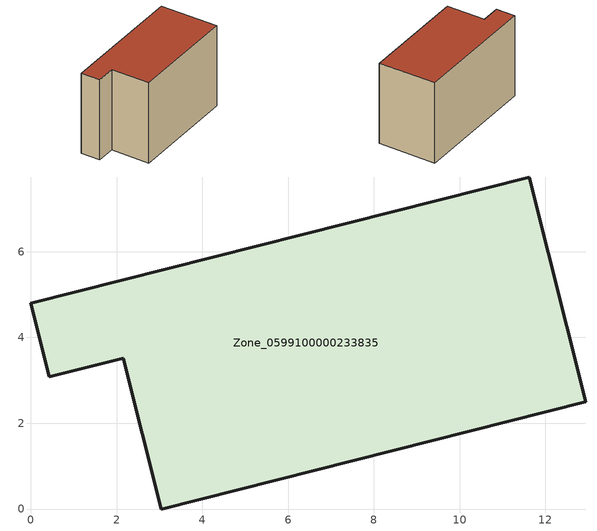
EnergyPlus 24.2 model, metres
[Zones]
Zone_0599100000233835
 floor ground (C_G): 2.16,3.51 0.43,3.08 0,4.8 11.62,7.74 12.94,2.5 3.04,0 z0
 wall outside (C_F): 11.62,7.74 0,4.8 0.43,3.08 2.16,3.51 3.04,0 12.94,2.5 11.62,7.74 z0:7.84
 roof outside (C_R): 3.04,0 12.94,2.5 11.62,7.74 0,4.8 0.43,3.08 2.16,3.51 z7.84
[BUILDING]
Pand.0599100000233835: North Axis=0; Terrain=City; Loads Convergence Tolerance Value=0.04; Temperature Convergence Tolerance Value=0.4; Solar Distribution=FullExterior; Maximum Number of Warmup Days=25; Minimum Number of Warmup Days=1
[Site:Location]
Rotterdam.The.Hague.AP_ZH_NLD Design_Conditions: Latitude=51.96; Longitude=4.45; Time Zone=1; Elevation=-4.5
[SITE:GROUNDTEMPERATURE:BUILDINGSURFACE]
18, 18, 18, 18, 18, 18, 18, 18, 18, 18, 18, 18
[MATERIAL] Thermal Absorptance=0.9; Solar Absorptance=0.7; Visible Absorptance=0.7
Name | Roughness | Thickness | Conductivity | Density | Specific Heat
G.TI.1975-1991 | MediumSmooth | 0.15 | 0.288461 | 540 | 1210
F.TI.1975-1991 | Rough | 0.3 | 0.230769 | 1920 | 840
R.TI.1975-1991 | MediumRough | 0.2 | 0.153846 | 1500 | 1000
[CONSTRUCTION]
C_G: G.TI.1975-1991
C_F: F.TI.1975-1991
C_R: R.TI.1975-1991
[ZONE]
Zone_0599100000233835: Type=1; Multiplier=1; Ceiling Height=Autocalculate; Volume=Autocalculate; Floor Area=autocalculate; Part of Total Floor Area=Yes
[ZONEINFILTRATION:DESIGNFLOWRATE]
Infil_Zone_0599100000233835: Zone or ZoneList or Space or SpaceList=Zone_0599100000233835; Schedule=AlwaysOn; Design Flow Rate Calculation Method=Flow/Area; Flow Rate per Floor Area=0.003; Constant Term Coefficient=1; Temperature Term Coefficient=0; Velocity Term Coefficient=0; Velocity Squared Term Coefficient=0
[HVACTEMPLATE:ZONE:IDEALLOADSAIRSYSTEM]
Zone_0599100000233835: Maximum Heating Supply Air Temperature=50; Minimum Cooling Supply Air Temperature=13; Maximum Heating Supply Air Humidity Ratio=0.0156; Minimum Cooling Supply Air Humidity Ratio=0.0077; Heating Limit=NoLimit; Cooling Limit=NoLimit; Dehumidification Control Type=ConstantSensibleHeatRatio; Cooling Sensible Heat Ratio=0.7; Dehumidification Setpoint=60; Humidification Control Type=None; Humidification Setpoint=30; Outdoor Air Method=None; Outdoor Air Flow Rate per Person=0.00944; Outdoor Air Flow Rate per Zone Floor Area=0; Outdoor Air Flow Rate per Zone=0; Demand Controlled Ventilation Type=None; Outdoor Air Economizer Type=NoEconomizer; Heat Recovery Type=None; Sensible Heat Recovery Effectiveness=0.7; Latent Heat Recovery Effectiveness=0.65
[ZONECONTROL:THERMOSTAT]
ThermostatControl_Zone_0599100000233835: Zone or ZoneList=Zone_0599100000233835; Control Type Schedule=DualSetpointControlType; Control 1=Thermostat_Zone_0599100000233835; Temperature Difference Between Cutout And Setpoint=0
[THERMOSTATSETPOINT:DUALSETPOINT]
Thermostat_Zone_0599100000233835: Heating Setpoint Temperature Schedule=HeatingSetpoint_Zone_0599100000233835; Cooling Setpoint Temperature Schedule=CoolingSetpoint_Zone_0599100000233835
[SCHEDULE:COMPACT]
HeatingSetpoint_Zone_0599100000233835: Through: 12/31, For: AllDays, Until: 24:00, 21
CoolingSetpoint_Zone_0599100000233835: Through: 12/31, For: AllDays, Until: 24:00, 24
DualSetpointControlType: Through: 12/31, For: AllDays, Until: 24:00, 4
AlwaysOn: Through: 12/31, For: AllDays, Until: 24:00, 1
